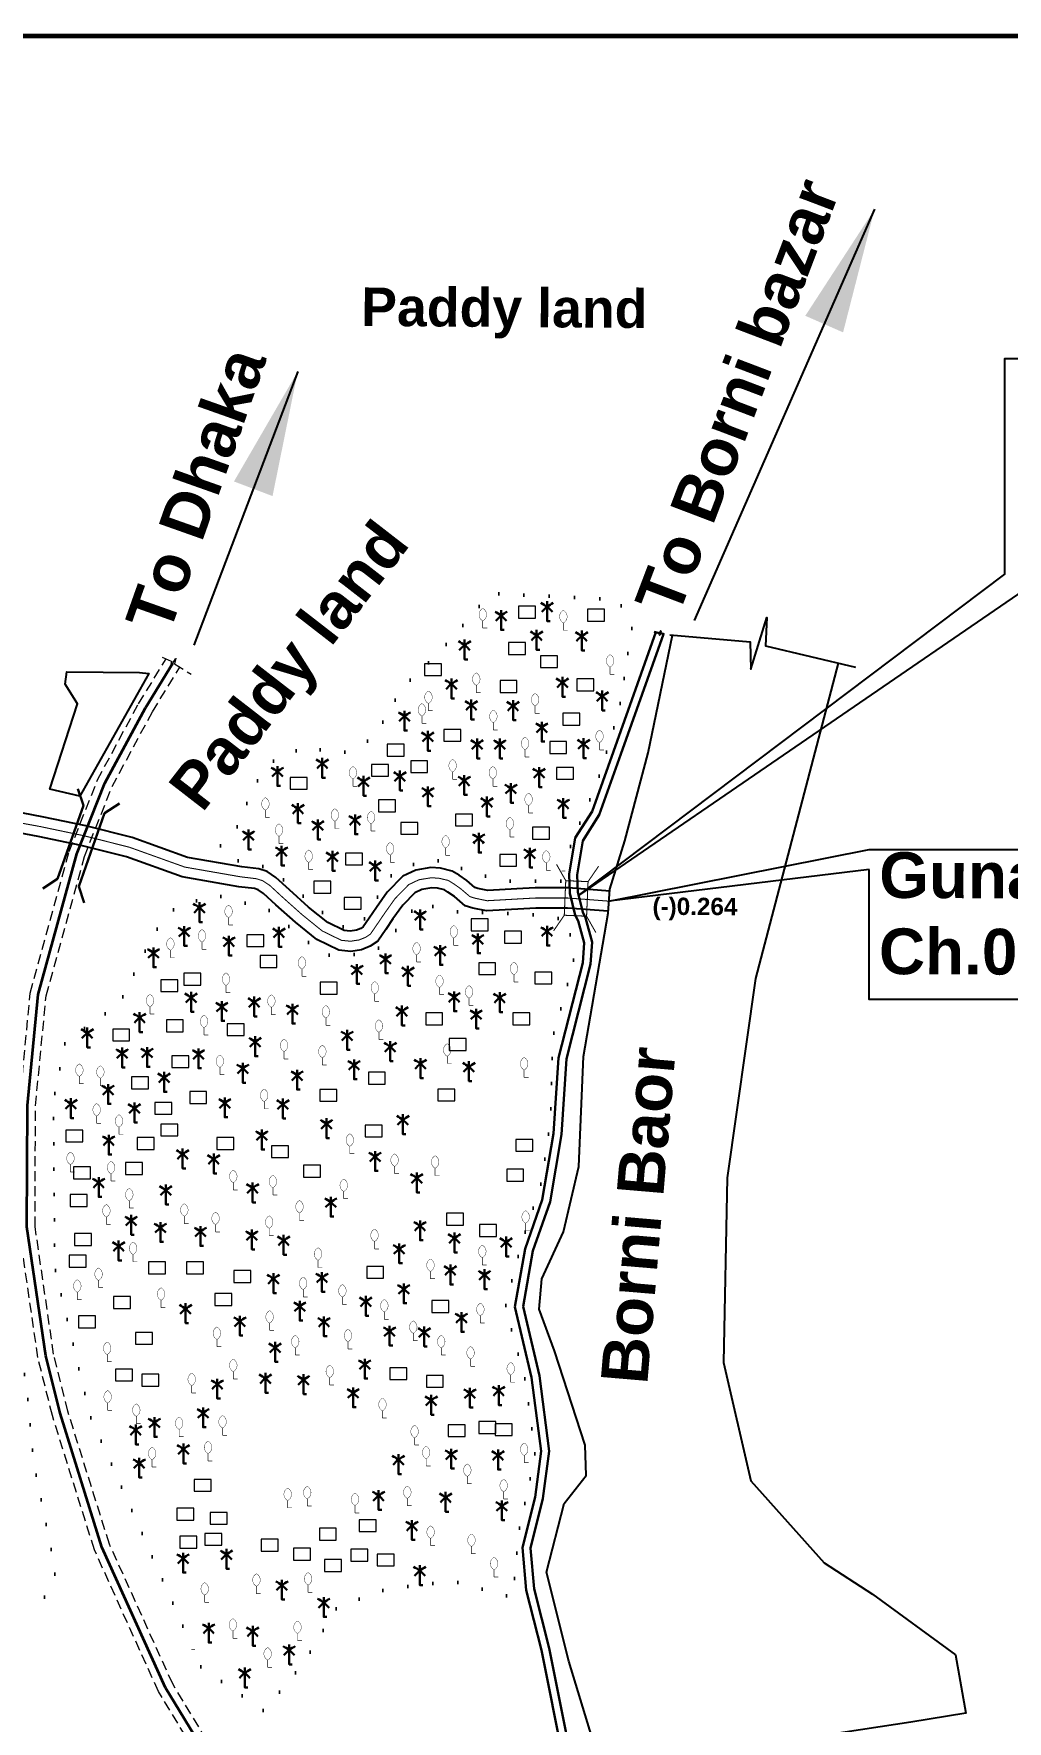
# Model space of a CAD drawing. Header units: millimetres. Extents: x 103 to 25465, y -158280 to -48.
# Drawn here: x 23849 to 24334, y -157282 to -156442 of the extents above; entities that cross this region are included whole.
import ezdxf

# ---------------------------------------------------------------- set-up
doc = ezdxf.new("R2010")
doc.units = ezdxf.units.MM
doc.header["$MEASUREMENT"] = 0
for name, pattern in [('CENTERX2', [4, 2.5, -0.5, 0.5, -0.5]), ('DASHED2', [0.375, 0.25, -0.125]), ('DOT2', [0.125, 0, -0.125]), ('HIDDENX2', [0.75, 0.5, -0.25]), ('PHANTOM2', [1.25, 0.625, -0.125, 0.125, -0.125, 0.125, -0.125])]:
    doc.linetypes.add(name, pattern=pattern)
for name, color, linetype in [('boundary', 7, 'Continuous'), ('Earthen Emb', 42, 'Continuous'), ('Home Stead', 151, 'Continuous'), ('Khal', 4, 'Continuous'), ('TEXT', 5, 'Continuous'), ('Trees', 77, 'Continuous')]:
    doc.layers.add(name, color=color, linetype=linetype)
for name, color, linetype, lineweight in [('Bridge or Culvert', 7, 'Continuous', 25), ('Earthan Road', 7, 'DASHED2', 9), ('Existing Str', 7, 'PHANTOM2', 35), ('HOUSE', 144, 'Continuous', 18), ('Rail Line', 14, 'TRACKS', 35)]:
    doc.layers.add(name, color=color, linetype=linetype, lineweight=lineweight)
doc.styles.get("Standard").update_dxf_attribs({"font": 'arial.ttf'})
doc.styles.add('sum', font='arialbd.ttf')
doc.linetypes.add('TRACKS', pattern='A,0.15,[130,ltypeshp.shx,S=0.25,R=0,X=0,Y=0],0.15', length=0.3)
doc.dimstyles.get("Standard").update_dxf_attribs({"dimtxt": 0.18, "dimasz": 0.18, "dimexe": 0.18, "dimexo": 0.0625, "dimgap": 0.09, "dimtad": 0, "dimtih": 1, "dimtoh": 1, "dimdec": 4, "dimzin": 0, "dimdsep": 46, "dimtxsty": 'Standard', "dimblk": 'DATUMBLANK', "dimcen": 0.09, "dimadec": 0, "dimazin": 0, "dimtfac": 1, "dimtdec": 4, "dimtofl": 0, "dimtmove": 0, "dimatfit": 3, "dimfxl": 1, "dimtolj": 1, "dimtzin": 0, "dimarcsym": 0})

# ---------------------------------------------------------------- blocks, each defined once
blk = doc.blocks.new('A$C7FEE66E4')
at = {"layer": 'Trees', "linetype": 'Continuous', "const_width": 0.000142}
blk.add_lwpolyline([(0, 0.00001, 0.606435), (0, 0.00493, 0.606435)], format="xyb", close=True, dxfattribs=at)
at = {"layer": 'Trees', "linetype": 'Continuous', "const_width": 0.000252}
for points in [[(0, 0.00001), (0, -0.00287)], [(0, -0.00287), (0.00172, -0.00287)]]:
    blk.add_lwpolyline(points, dxfattribs=at)
blk = doc.blocks.new('A$C01DB3217')
at = {"layer": 'Trees', "color": 1, "lineweight": 30}
blk.add_lwpolyline([(0, 0.0028), (0, -0.00714), (0.00154, -0.00714)], dxfattribs=at)
for centre, start, end in [((-0.01201, -0.01535), 41.24911, 62.67823), ((0.01201, -0.01535), 117.32177, 138.75089)]:
    blk.add_arc(centre, 0.01949, start, end, dxfattribs=at)
blk = doc.blocks.new('A$C3B865840')
at = {"layer": 'Bridge or Culvert', "color": 7, "linetype": 'Continuous', "lineweight": 30}
for points in [[(0, 43.6), (13.8, 33.1), (91.3, 33.3), (105, 44.2)], [(0.2, 0), (13.9, 10.6), (91.4, 10.9), (105.2, 0.2)]]:
    blk.add_lwpolyline(points, dxfattribs=at)
blk = doc.blocks.new('_DatumBlank')
at = {"color": 0, "linetype": 'ByBlock', "lineweight": -2}
for p, q in [((0, 0.577), (-1, 0)), ((0, -0.577), (0, 0.577)), ((-1, 0), (0, -0.577))]:
    blk.add_line(p, q, dxfattribs=at)
blk = doc.blocks.new('A$C40AA65B9')
at = {"layer": 'Existing Str', "linetype": 'Continuous', "const_width": 0.515}
for points in [[(-18.79, 16.64), (-10.85, 11.68), (6.39, 11.68), (14.33, 16.64)], [(-10.85, 0.56), (-10.85, 11.68)], [(6.39, 0.56), (6.39, 11.68)], [(-18.79, -4.39), (-10.85, 0.56), (6.39, 0.56), (14.33, -4.39)]]:
    blk.add_lwpolyline(points, dxfattribs=at)

msp = doc.modelspace()

# ---------------------------------------------------------------- linework, layer by layer
at = {"layer": 'boundary', "color": 0, "const_width": 2.35}
msp.add_lwpolyline([(22888.4, -156443.08), (25463.94, -156443.08), (25463.94, -158278.97), (22888.4, -158278.97), (22888.4, -156443.08)], dxfattribs=at)
at = {"layer": 'Earthan Road', "color": 7, "linetype": 'HIDDENX2', "ltscale": 10}
for points in [[(24292.79, -157624.18), (24113.39, -157494.34), (24041.51, -157436.59), (23994.93, -157388.5), (23951.74, -157334.6), (23911.03, -157267.57), (23879.13, -157197.05), (23858.17, -157130.1), (23850.93, -157101.14), (23841.52, -157036.48), (23841.76, -156975.49), (23847.16, -156919.68), (23866.54, -156849.14), (23880.64, -156813.52), (23901.08, -156775.59), (23914.83, -156753.28)], [(24297.47, -157617.69), (24118.24, -157487.98), (24046.91, -157430.67), (24000.94, -157383.2), (23958.31, -157330.01), (23918.12, -157263.83), (23886.62, -157194.2), (23865.87, -157127.94), (23858.79, -157099.59), (23849.53, -157035.92), (23849.76, -156975.89), (23855.06, -156921.14), (23874.13, -156851.68), (23887.91, -156816.9), (23908.02, -156779.59), (23921.71, -156757.35)], [(23912.85, -156752.41), (23917.48, -156754.43), (23916.79, -156757.48), (23919.71, -156752.94), (23919.04, -156755.69), (23927.3, -156760.84)]]:
    msp.add_lwpolyline(points, dxfattribs=at)
at = {"layer": 'Earthen Emb', "lineweight": 30}
for points in [[(24112.76, -157301.98), (24101.77, -157246.93), (24094.21, -157217.11), (24092.36, -157195.83), (24098.61, -157170.77), (24101.63, -157147.83), (24096.91, -157111.12), (24088.56, -157075.99), (24093.63, -157047.09), (24102.25, -157022.7), (24107.76, -156989.68), (24110.25, -156951.89), (24122.36, -156904.6), (24123.1, -156894.74), (24120.04, -156883.68), (24118.6, -156880.88), (24115.9, -156869.91), (24115.65, -156860.56), (24118.65, -156842.4), (24127.03, -156829.21), (24137.69, -156799.31), (24158.74, -156739.93)], [(24116.76, -157301.54), (24105.67, -157246.04), (24098.16, -157216.44), (24096.4, -157196.15), (24102.55, -157171.52), (24105.67, -157147.83), (24100.85, -157110.4), (24092.64, -157075.87), (24097.51, -157048.11), (24106.14, -157023.7), (24111.74, -156990.14), (24114.22, -156952.52), (24126.32, -156905.25), (24127.14, -156894.35), (24123.79, -156882.21), (24122.37, -156879.46), (24119.89, -156869.37), (24119.66, -156860.84), (24122.46, -156843.86), (24130.64, -156830.98), (24141.45, -156800.65), (24162.63, -156740.93)], [(24162.93, -156741.03), (24161.32, -156740.48), (24160.69, -156741.34), (24161.23, -156739.44), (24160.65, -156740.41), (24157.93, -156739.72)]]:
    msp.add_lwpolyline(points, dxfattribs=at)
at = {"layer": 'Home Stead', "color": 7, "linetype": 'DOT2', "lineweight": 50, "ltscale": 100, "flags": 128}
for points in [[(24111.42, -156863.96), (24082.55, -156863.96), (24064.39, -156858.84), (24053.82, -156853.56), (24040.77, -156854.39), (24027.07, -156860.99), (24016.47, -156877.97), (24011.9, -156885.74), (24009.14, -156886.88), (24003.15, -156886.88), (23989.92, -156877.5), (23975.81, -156865.19), (23964.87, -156857.05), (23947.05, -156853.01), (23941.49, -156846.94), (23950.73, -156836.34), (23958.57, -156816.19), (23969.27, -156803.07), (23984.5, -156797.05), (24001.95, -156800.67), (24018.48, -156792.52), (24032.29, -156767.85), (24050.72, -156750.22), (24076.52, -156720.63), (24140.01, -156723.81), (24147.03, -156737.14), (24140.46, -156778.81), (24129.41, -156815.48), (24117.21, -156843.66), (24111.42, -156863.96)], [(23932.16, -157255.28), (23963.54, -157277.27), (23983.62, -157253.02), (24000.11, -157225.54), (24024.69, -157216.49), (24057.71, -157212.59), (24087.46, -157220.69), (24090.53, -157188.18), (24098.71, -157150.18), (24093.8, -157112.55), (24083.81, -157076.41), (24091.31, -157046.46), (24101.54, -157015), (24106.24, -156984.56), (24107.53, -156941.53), (24117.9, -156904.63), (24115.24, -156883.38), (24094, -156880.28), (24056.04, -156879.13), (24041.28, -156874.62), (24032.42, -156884.3), (24023.42, -156896.44), (24010.3, -156900.53), (23993.54, -156900.94), (23965.96, -156878.3), (23939.62, -156870.85), (23919.79, -156876.73), (23908.78, -156889.93), (23891.57, -156924.94), (23864.51, -156944.3), (23858.68, -156973.49), (23859.39, -157056.73), (23877.18, -157130.86), (23932.16, -157255.28)], [(24126.14, -157737.85), (24121.17, -157733.9), (24118.78, -157718.53), (24116.03, -157700.79), (24110.77, -157693.18), (24103.96, -157691.74), (24101.64, -157679.68), (24094.04, -157666.15), (24083.95, -157664.34), (24081.12, -157652.84), (24083.71, -157645.44), (24098.54, -157639.53), (24112.24, -157636.37), (24124.44, -157633.6), (24132.58, -157628.43), (24132.24, -157595.23), (24127.57, -157561.62), (24122.22, -157558.2), (24111.69, -157557.4), (24103.14, -157558.55), (24099.01, -157562.08), (24090.9, -157572.59), (24084.84, -157571.56), (24074.65, -157575.11), (24067.12, -157579.23), (24060.61, -157587.57), (24052.39, -157600.67), (24039.27, -157604.37), (24025.13, -157598.43), (24009.35, -157591.46), (23999.53, -157583.67), (23994.39, -157574.46), (24000.97, -157561.56), (24011.19, -157551.73), (24018.18, -157537.6), (24015.24, -157507.93), (24006.79, -157479.29), (23994.66, -157467.18), (23956.8, -157442.58), (23931.82, -157444.63), (23922.51, -157454.37), (23919.48, -157460.48), (23917.4, -157460.81), (23915.05, -157460.37), (23909.8, -157448.1), (23907.01, -157438.02), (23903.67, -157433.41), (23898.31, -157429.91), (23893.13, -157429.91), (23886.01, -157433.41), (23872.11, -157432.14), (23865.43, -157427.21), (23862.63, -157420), (23866.86, -157411.04), (23876.16, -157401.35), (23890.48, -157378.14), (23885.13, -157355.14), (23880.61, -157335.73), (23860.83, -157331.81), (23821.09, -157329.92), (23773.44, -157322.35), (23743.59, -157317.03), (23747.95, -157293.94), (23762.44, -157272.44), (23777.77, -157257.54), (23795.77, -157240.44), (23824.29, -157229.47), (23854.15, -157220.71), (23859.84, -157207.99), (23849.14, -157155.34), (23845.32, -157116.41), (23838.2, -157067.36), (23836.15, -157038.75), (23833.12, -157004.17), (23836.77, -156961.66), (23838.26, -156931.62), (23824.6, -156924.33), (23803.37, -156922.52), (23789.39, -156921.3), (23782.1, -156932.22), (23784.83, -156947.71), (23787.52, -156958.15), (23773.34, -156982.16), (23758.04, -156996.75), (23734.35, -157015.67), (23693.08, -157044.3), (23675.22, -157063.79), (23666.98, -157079.97), (23666.98, -157097.63), (23668.95, -157118.98), (23666.74, -157145.48), (23665.14, -157188.61), (23662.24, -157224.37), (23654.67, -157252.02), (23632.28, -157297.66), (23606.24, -157341.02), (23600.28, -157358.64), (23607.23, -157371.76), (23625.74, -157396.18), (23686.98, -157473.89), (23757.15, -157547.45), (23789.36, -157569.95), (23807.18, -157582.33), (23817.71, -157591.79), (23824.43, -157603.58), (23827.7, -157618.58), (23828.45, -157642.33), (23829.88, -157646.96), (23837.55, -157652.86), (23862.84, -157661.28), (23918.46, -157678.35), (23957.31, -157687.08), (23981.16, -157692.57), (24009.42, -157703.99), (24031.23, -157720.1), (24049.56, -157739.45), (24075.94, -157748.74), (24114.83, -157754.16), (24122.39, -157753.13), (24128.12, -157749.43), (24129.79, -157743.64), (24128.12, -157739), (24126.14, -157737.85)]]:
    msp.add_lwpolyline(points, dxfattribs=at)
at = {"layer": 'HOUSE'}
for points in [[(24090.44, -156732.92), (24098.88, -156732.92), (24098.88, -156727.02), (24090.44, -156727.02), (24090.44, -156732.92)], [(24124.72, -156734.4), (24133.16, -156734.4), (24133.16, -156728.49), (24124.72, -156728.49), (24124.72, -156734.4)], [(24085.46, -156751.04), (24093.9, -156751.04), (24093.9, -156745.13), (24085.46, -156745.13), (24085.46, -156751.04)], [(24043.61, -156761.58), (24052.05, -156761.58), (24052.05, -156755.67), (24043.61, -156755.67), (24043.61, -156761.58)], [(24101.31, -156757.63), (24109.75, -156757.63), (24109.75, -156751.72), (24101.31, -156751.72), (24101.31, -156757.63)], [(24081.2, -156769.98), (24089.64, -156769.98), (24089.64, -156764.07), (24081.2, -156764.07), (24081.2, -156769.98)], [(24119.44, -156769.17), (24127.88, -156769.17), (24127.88, -156763.26), (24119.44, -156763.26), (24119.44, -156769.17)], [(24112.52, -156786.29), (24120.96, -156786.29), (24120.96, -156780.38), (24112.52, -156780.38), (24112.52, -156786.29)], [(24053.19, -156794.28), (24061.63, -156794.28), (24061.63, -156788.37), (24053.19, -156788.37), (24053.19, -156794.28)], [(24025.01, -156801.7), (24033.44, -156801.7), (24033.44, -156795.79), (24025.01, -156795.79), (24025.01, -156801.7)], [(24105.95, -156800.39), (24114.38, -156800.39), (24114.38, -156794.48), (24105.95, -156794.48), (24105.95, -156800.39)], [(24017.23, -156811.74), (24025.67, -156811.74), (24025.67, -156805.84), (24017.23, -156805.84), (24017.23, -156811.74)], [(24036.69, -156809.93), (24045.13, -156809.93), (24045.13, -156804.03), (24036.69, -156804.03), (24036.69, -156809.93)], [(24109.39, -156813.22), (24117.83, -156813.22), (24117.83, -156807.32), (24109.39, -156807.32), (24109.39, -156813.22)], [(23976.68, -156818.17), (23985.12, -156818.17), (23985.12, -156812.26), (23976.68, -156812.26), (23976.68, -156818.17)], [(24020.71, -156829.38), (24029.15, -156829.38), (24029.15, -156823.47), (24020.71, -156823.47), (24020.71, -156829.38)], [(24058.95, -156836.47), (24067.39, -156836.47), (24067.39, -156830.56), (24058.95, -156830.56), (24058.95, -156836.47)], [(24031.75, -156840.58), (24040.19, -156840.58), (24040.19, -156834.68), (24031.75, -156834.68), (24031.75, -156840.58)], [(24097.36, -156843.04), (24105.8, -156843.04), (24105.8, -156837.14), (24097.36, -156837.14), (24097.36, -156843.04)], [(24004.18, -156855.86), (24012.62, -156855.86), (24012.62, -156849.96), (24004.18, -156849.96), (24004.18, -156855.86)], [(24081.03, -156856.56), (24089.47, -156856.56), (24089.47, -156850.65), (24081.03, -156850.65), (24081.03, -156856.56)], [(23988.47, -156869.87), (23996.91, -156869.87), (23996.91, -156863.97), (23988.47, -156863.97), (23988.47, -156869.87)], [(24003.57, -156877.97), (24012.01, -156877.97), (24012.01, -156872.07), (24003.57, -156872.07), (24003.57, -156877.97)], [(24066.79, -156888.7), (24075.23, -156888.7), (24075.23, -156882.79), (24066.79, -156882.79), (24066.79, -156888.7)], [(23955.07, -156896.57), (23963.51, -156896.57), (23963.51, -156890.66), (23955.07, -156890.66), (23955.07, -156896.57)], [(24083.38, -156894.78), (24091.82, -156894.78), (24091.82, -156888.87), (24083.38, -156888.87), (24083.38, -156894.78)], [(23961.62, -156906.92), (23970.05, -156906.92), (23970.05, -156901.01), (23961.62, -156901.01), (23961.62, -156906.92)], [(23923.62, -156915.74), (23932.05, -156915.74), (23932.05, -156909.83), (23923.62, -156909.83), (23923.62, -156915.74)], [(24070.57, -156910.51), (24079.01, -156910.51), (24079.01, -156904.6), (24070.57, -156904.6), (24070.57, -156910.51)], [(24098.48, -156915.12), (24106.92, -156915.12), (24106.92, -156909.22), (24098.48, -156909.22), (24098.48, -156915.12)], [(23912.27, -156918.98), (23920.7, -156918.98), (23920.7, -156913.08), (23912.27, -156913.08), (23912.27, -156918.98)], [(23991.64, -156920.27), (24000.08, -156920.27), (24000.08, -156914.36), (23991.64, -156914.36), (23991.64, -156920.27)], [(23914.96, -156938.98), (23923.4, -156938.98), (23923.4, -156933.08), (23914.96, -156933.08), (23914.96, -156938.98)], [(23945.26, -156940.87), (23953.69, -156940.87), (23953.69, -156934.96), (23945.26, -156934.96), (23945.26, -156940.87)], [(24044.16, -156935.45), (24052.6, -156935.45), (24052.6, -156929.55), (24044.16, -156929.55), (24044.16, -156935.45)], [(24087.58, -156935.45), (24096.01, -156935.45), (24096.01, -156929.55), (24087.58, -156929.55), (24087.58, -156935.45)], [(23888.21, -156943.57), (23896.64, -156943.57), (23896.64, -156937.66), (23888.21, -156937.66), (23888.21, -156943.57)], [(24055.88, -156948.24), (24064.32, -156948.24), (24064.32, -156942.34), (24055.88, -156942.34), (24055.88, -156948.24)], [(23917.65, -156956.81), (23926.09, -156956.81), (23926.09, -156950.9), (23917.65, -156950.9), (23917.65, -156956.81)], [(24015.6, -156965), (24024.04, -156965), (24024.04, -156959.09), (24015.6, -156959.09), (24015.6, -156965)], [(23897.65, -156967.35), (23906.08, -156967.35), (23906.08, -156961.45), (23897.65, -156961.45), (23897.65, -156967.35)], [(23926.58, -156974.64), (23935.02, -156974.64), (23935.02, -156968.73), (23926.58, -156968.73), (23926.58, -156974.64)], [(23991.47, -156973.57), (23999.91, -156973.57), (23999.91, -156967.66), (23991.47, -156967.66), (23991.47, -156973.57)], [(24050.16, -156973.46), (24058.59, -156973.46), (24058.59, -156967.56), (24050.16, -156967.56), (24050.16, -156973.46)], [(23909.27, -156980.05), (23917.71, -156980.05), (23917.71, -156974.15), (23909.27, -156974.15), (23909.27, -156980.05)], [(23912.27, -156990.85), (23920.7, -156990.85), (23920.7, -156984.95), (23912.27, -156984.95), (23912.27, -156990.85)], [(24013.96, -156991.33), (24022.4, -156991.33), (24022.4, -156985.43), (24013.96, -156985.43), (24013.96, -156991.33)], [(23864.93, -156993.82), (23873.37, -156993.82), (23873.37, -156987.92), (23864.93, -156987.92), (23864.93, -156993.82)], [(23900.37, -156997.61), (23908.81, -156997.61), (23908.81, -156991.7), (23900.37, -156991.7), (23900.37, -156997.61)], [(23940.11, -156997.61), (23948.55, -156997.61), (23948.55, -156991.7), (23940.11, -156991.7), (23940.11, -156997.61)], [(24089.11, -156998.51), (24097.55, -156998.51), (24097.55, -156992.61), (24089.11, -156992.61), (24089.11, -156998.51)], [(23967.41, -157001.67), (23975.85, -157001.67), (23975.85, -156995.76), (23967.41, -156995.76), (23967.41, -157001.67)], [(23868.71, -157012.21), (23877.15, -157012.21), (23877.15, -157006.3), (23868.71, -157006.3), (23868.71, -157012.21)], [(23894.68, -157010.04), (23903.12, -157010.04), (23903.12, -157004.13), (23894.68, -157004.13), (23894.68, -157010.04)], [(23983.36, -157011.39), (23991.8, -157011.39), (23991.8, -157005.49), (23983.36, -157005.49), (23983.36, -157011.39)], [(24084.51, -157013.37), (24092.95, -157013.37), (24092.95, -157007.46), (24084.51, -157007.46), (24084.51, -157013.37)], [(23867.11, -157025.98), (23875.55, -157025.98), (23875.55, -157020.07), (23867.11, -157020.07), (23867.11, -157025.98)], [(24054.48, -157035.26), (24062.92, -157035.26), (24062.92, -157029.35), (24054.48, -157029.35), (24054.48, -157035.26)], [(24070.98, -157040.93), (24079.42, -157040.93), (24079.42, -157035.02), (24070.98, -157035.02), (24070.98, -157040.93)], [(23869.26, -157045.44), (23877.69, -157045.44), (23877.69, -157039.53), (23869.26, -157039.53), (23869.26, -157045.44)], [(23866.56, -157056.24), (23875, -157056.24), (23875, -157050.33), (23866.56, -157050.33), (23866.56, -157056.24)], [(23906.03, -157059.55), (23914.47, -157059.55), (23914.47, -157053.65), (23906.03, -157053.65), (23906.03, -157059.55)], [(23924.94, -157059.55), (23933.38, -157059.55), (23933.38, -157053.65), (23924.94, -157053.65), (23924.94, -157059.55)], [(23948.63, -157063.85), (23957.07, -157063.85), (23957.07, -157057.95), (23948.63, -157057.95), (23948.63, -157063.85)], [(24014.75, -157061.73), (24023.18, -157061.73), (24023.18, -157055.82), (24014.75, -157055.82), (24014.75, -157061.73)], [(23939.16, -157075.26), (23947.59, -157075.26), (23947.59, -157069.35), (23939.16, -157069.35), (23939.16, -157075.26)], [(23888.58, -157076.75), (23897.02, -157076.75), (23897.02, -157070.84), (23888.58, -157070.84), (23888.58, -157076.75)], [(24047.19, -157078.75), (24055.63, -157078.75), (24055.63, -157072.85), (24047.19, -157072.85), (24047.19, -157078.75)], [(23871.17, -157086.43), (23879.6, -157086.43), (23879.6, -157080.53), (23871.17, -157080.53), (23871.17, -157086.43)], [(23899.55, -157094.61), (23907.99, -157094.61), (23907.99, -157088.7), (23899.55, -157088.7), (23899.55, -157094.61)], [(23889.67, -157112.89), (23898.11, -157112.89), (23898.11, -157106.98), (23889.67, -157106.98), (23889.67, -157112.89)], [(23902.79, -157115.47), (23911.23, -157115.47), (23911.23, -157109.56), (23902.79, -157109.56), (23902.79, -157115.47)], [(24026.37, -157112.25), (24034.81, -157112.25), (24034.81, -157106.35), (24026.37, -157106.35), (24026.37, -157112.25)], [(24044.5, -157116.04), (24052.94, -157116.04), (24052.94, -157110.13), (24044.5, -157110.13), (24044.5, -157116.04)], [(24055.3, -157140.62), (24063.74, -157140.62), (24063.74, -157134.72), (24055.3, -157134.72), (24055.3, -157140.62)], [(24070.71, -157139.01), (24079.14, -157139.01), (24079.14, -157133.1), (24070.71, -157133.1), (24070.71, -157139.01)], [(24078.82, -157140.1), (24087.26, -157140.1), (24087.26, -157134.19), (24078.82, -157134.19), (24078.82, -157140.1)], [(23928.86, -157167.86), (23937.3, -157167.86), (23937.3, -157161.96), (23928.86, -157161.96), (23928.86, -157167.86)], [(23920.14, -157182.24), (23928.58, -157182.24), (23928.58, -157176.33), (23920.14, -157176.33), (23920.14, -157182.24)], [(23936.74, -157184.3), (23945.17, -157184.3), (23945.17, -157178.4), (23936.74, -157178.4), (23936.74, -157184.3)], [(23991.2, -157192.18), (23999.63, -157192.18), (23999.63, -157186.27), (23991.2, -157186.27), (23991.2, -157192.18)], [(24011.07, -157187.89), (24019.5, -157187.89), (24019.5, -157181.99), (24011.07, -157181.99), (24011.07, -157187.89)], [(23921.67, -157196.11), (23930.11, -157196.11), (23930.11, -157190.21), (23921.67, -157190.21), (23921.67, -157196.11)], [(23934.18, -157194.74), (23942.62, -157194.74), (23942.62, -157188.83), (23934.18, -157188.83), (23934.18, -157194.74)], [(23962.26, -157197.65), (23970.7, -157197.65), (23970.7, -157191.75), (23962.26, -157191.75), (23962.26, -157197.65)], [(23978.35, -157202.1), (23986.79, -157202.1), (23986.79, -157196.19), (23978.35, -157196.19), (23978.35, -157202.1)], [(23993.75, -157207.74), (24002.19, -157207.74), (24002.19, -157201.84), (23993.75, -157201.84), (23993.75, -157207.74)], [(24006.94, -157202.61), (24015.38, -157202.61), (24015.38, -157196.71), (24006.94, -157196.71), (24006.94, -157202.61)], [(24019.96, -157205.01), (24028.4, -157205.01), (24028.4, -157199.11), (24019.96, -157199.11), (24019.96, -157205.01)]]:
    msp.add_lwpolyline(points, dxfattribs=at)
at = {"layer": 'Khal', "lineweight": 25, "ltscale": 0.2}
for points in [[(24165.86, -156741.35), (24205.76, -156744.73), (24206.12, -156758.34), (24214.09, -156732.61), (24213.43, -156746.69), (24258.3, -156757.42)], [(24170.47, -157421.88), (24159.1, -157379.67), (24127.06, -157290.65), (24115.44, -157252.43), (24104.3, -157208.07), (24113.12, -157173.94), (24124.06, -157160), (24123.59, -157144.9), (24108.35, -157097.98), (24100.68, -157077.18), (24101.98, -157062.02), (24112.75, -157038.68), (24120.49, -157006.07), (24122.73, -156951.24), (24134.99, -156879.92), (24135.91, -156867.95), (24143.42, -156843.96), (24155.01, -156799.99), (24167.03, -156741.45)], [(24249.7, -156755.37), (24208.41, -156912.4), (24194.3, -157011.77), (24192.5, -157103.68), (24206.16, -157162.59), (24242.6, -157203.54), (24266.72, -157219.02), (24308.1, -157249.34), (24313.31, -157278.32), (24285.78, -157282.91), (24245.49, -157288.91), (24228.18, -157293.86), (24209.44, -157304.45), (24202.38, -157321.4), (24197.44, -157355.64), (24209.67, -157427.03), (24253.19, -157476.71), (24294.94, -157535.46)]]:
    msp.add_lwpolyline(points, dxfattribs=at)
at = {"layer": 'Khal', "lineweight": 25, "ltscale": 0.1}
msp.add_lwpolyline([(23871.9, -156821.65), (23856.84, -156818.09), (23870.71, -156775.66), (23864.61, -156765.86), (23865.39, -156759.77), (23901.59, -156760.11), (23906.15, -156760.52), (23871.9, -156821.65)], dxfattribs=at)
at = {"layer": 'Khal', "color": 7, "linetype": 'CENTERX2', "lineweight": 30, "ltscale": 5, "const_width": 0.515}
msp.add_lwpolyline([(24135.45, -156873.93), (24115.04, -156872.36), (24098.81, -156872.36), (24089.76, -156872.86), (24074.74, -156873.72), (24068.92, -156872.51), (24066.24, -156871.7), (24061.52, -156867.68), (24058, -156865.21), (24055.4, -156863.61), (24050.86, -156862.54), (24046.97, -156862.26), (24040.78, -156863.28), (24035.73, -156865.67), (24028.84, -156872.7), (24023.71, -156879.95), (24020.12, -156885.22), (24016.66, -156890.29), (24014.22, -156891.93), (24010.92, -156893.26), (24006.71, -156893.89), (24002.2, -156893.44), (23992.64, -156888.79), (23982.57, -156880.65), (23972.89, -156872.01), (23966.48, -156866.09), (23962.97, -156863.78), (23959.92, -156862.78), (23951.75, -156861.77), (23924.17, -156856.97), (23896.54, -156847.07), (23873.68, -156841.3), (23852.1, -156836.77), (23838.25, -156834.23)], dxfattribs=at)
at = {"layer": 'Khal', "color": 3, "lineweight": 25, "ltscale": 0.1}
for points in [[(24135.83, -156868.95), (24115.24, -156867.36), (24098.68, -156867.36), (24089.48, -156867.87), (24075.12, -156868.69), (24070.16, -156867.66), (24068.69, -156867.21), (24064.58, -156863.72), (24060.75, -156861.03), (24057.34, -156858.93), (24051.61, -156857.58), (24046.74, -156857.23), (24039.28, -156858.46), (24032.78, -156861.53), (24024.99, -156869.49), (24019.6, -156877.1), (24015.99, -156882.4), (24013.07, -156886.68), (24011.87, -156887.49), (24009.6, -156888.4), (24006.59, -156888.86), (24003.59, -156888.55), (23995.34, -156884.54), (23985.8, -156876.84), (23976.26, -156868.3), (23969.57, -156862.13), (23965.16, -156859.24), (23961.03, -156857.88), (23952.49, -156856.83), (23925.45, -156852.12), (23898, -156842.28), (23874.81, -156836.42), (23853.07, -156831.87), (23838.54, -156829.19)], [(24135.07, -156878.92), (24114.85, -156877.36), (24098.95, -156877.36), (24090.05, -156877.86), (24074.37, -156878.75), (24067.68, -156877.36), (24063.8, -156876.18), (24058.46, -156871.64), (24055.25, -156869.39), (24053.46, -156868.29), (24050.1, -156867.5), (24047.21, -156867.29), (24042.28, -156868.1), (24038.67, -156869.8), (24032.69, -156875.92), (24027.82, -156882.8), (24024.25, -156888.03), (24020.25, -156893.91), (24016.57, -156896.37), (24012.25, -156898.12), (24006.83, -156898.93), (24000.82, -156898.33), (23989.94, -156893.03), (23979.33, -156884.46), (23969.53, -156875.71), (23963.4, -156870.04), (23960.77, -156868.33), (23958.82, -156867.68), (23951.02, -156866.72), (23922.89, -156861.83), (23895.08, -156851.86), (23872.56, -156846.17), (23851.14, -156841.68), (23837.97, -156839.26)]]:
    msp.add_lwpolyline(points, dxfattribs=at)
at = {"layer": 'Rail Line', "color": 212, "ltscale": 10, "true_color": 0xc529d6}
msp.add_lwpolyline([(24295.14, -157620.94), (24115.82, -157491.16), (24044.21, -157433.63), (23997.93, -157385.85), (23955.02, -157332.31), (23914.57, -157265.7), (23882.88, -157195.63), (23862.02, -157129.02), (23854.86, -157100.36), (23845.52, -157036.2), (23845.76, -156975.69), (23851.11, -156920.41), (23870.33, -156850.41), (23884.27, -156815.21), (23904.55, -156777.59), (23918.23, -156755.37)], dxfattribs=at)
at = {"layer": 'TEXT', "color": 7, "lineweight": 25}
msp.add_lwpolyline([(24353.83, -156711.01), (24120.31, -156871.1), (24332.62, -156711.01), (24332.62, -156603.6), (24674.67, -156603.6), (24674.67, -156711.01)], close=True, dxfattribs=at)
at = {"layer": 'TEXT', "color": 7}
msp.add_lwpolyline([(24265.06, -156858.24), (24135.45, -156873.93), (24265.06, -156848.21), (24597.16, -156848.21), (24597.16, -156922.89), (24265.06, -156922.89)], close=True, dxfattribs=at)

# ---------------------------------------------------------------- block references
at = {"layer": 'Khal', "lineweight": 25, "ltscale": 0.1, "xscale": 0.4999999999954104, "yscale": 0.5, "zscale": 0.5, "rotation": 70.3740138656344}
msp.add_blockref('A$C3B865840', (23873.99, -156874.91), dxfattribs=at)
at = {"layer": 'Khal', "lineweight": 25, "ltscale": 0.1, "rotation": 267.5534789183444}
msp.add_blockref('A$C40AA65B9', (24112.91, -156874.54), dxfattribs=at)
at = {"layer": 'Trees', "ltscale": 0.1, "xscale": 996.0728210867092, "yscale": 996.0728210867092, "zscale": 996.0728210867044}
for p in [(24104.64, -156727.31), (24081.74, -156731.75), (24099.42, -156741.66), (24121.88, -156741.97), (24063.54, -156746.44), (24056.96, -156765.82), (24112.27, -156765.02), (24066.88, -156776.35), (24087.67, -156776.65), (24132.11, -156771.81), (24033.58, -156781.85), (24045.2, -156791.93), (24102.01, -156787.37), (24069.77, -156795.73), (24081.09, -156795.73), (24122.8, -156795.62), (23970.29, -156809.41), (23992.65, -156805.41), (24031.3, -156811.67), (24100.65, -156809.97), (24013.2, -156814.34), (24045.27, -156819.56), (24063.37, -156813.93), (24086.61, -156817.9), (23980.52, -156827.95), (24074.68, -156824.61), (24112.72, -156825.38), (23990.4, -156836.09), (24008.94, -156833.53), (23955.88, -156841.11), (24070.56, -156842.64), (23972.37, -156849.09), (23997.69, -156851.69), (24096.05, -156850.12), (24019.03, -156856.54), (23931.41, -156877.21), (24041.42, -156880.95), (23923.88, -156889.11), (23946.13, -156893.95), (23971.04, -156889.57), (24070.11, -156892.8), (24104.6, -156888.94), (23908.54, -156899.74), (24024.14, -156902.73), (24051.34, -156898.59), (24009.89, -156908.05), (24035.28, -156908.99), (23927.28, -156921.94), (23942.59, -156926.48), (23958.74, -156924.22), (23977.76, -156927.81), (24032.32, -156928.71), (24058.32, -156921.67), (24081.02, -156922.05), (23901.65, -156931.99), (24069.3, -156930.28), (23875.55, -156939.69), (23959.18, -156944.04), (24005.02, -156940.81), (24026.49, -156946.45), (23892.93, -156949.65), (23905.34, -156949.39), (23930.96, -156950.07), (24041.52, -156954.9), (23913.82, -156961.79), (23953.05, -156957.23), (23980.11, -156960.69), (24008.46, -156955.53), (24065.68, -156956.42), (23885.94, -156967.84), (23867.4, -156974.91), (23899.06, -156977.01), (23944.08, -156974.47), (23973.02, -156975.06), (23994.73, -156984.84), (24032.8, -156982.88), (23886.22, -156993.07), (23962.52, -156990.52), (23923.06, -156999.93), (23938.53, -157002.42), (24018.93, -157001.19), (24039.71, -157011.85), (23881.24, -157014.16), (23914.67, -157017.9), (23957.92, -157016.83), (23996.88, -157023.93), (23897.43, -157033), (23912.01, -157036.55), (23931.95, -157038.52), (24041.32, -157035.7), (23891.19, -157045.8), (23957.55, -157040.3), (23973.39, -157042.95), (24030.99, -157047.16), (24058.46, -157041.77), (24084.22, -157043.76), (23968.28, -157062), (23992.48, -157061.44), (24056.45, -157057.76), (24073.45, -157060.02), (24033.24, -157067.1), (23924.52, -157076.95), (23981.44, -157075.72), (24014.29, -157073.33), (23951.58, -157083.22), (23993.47, -157083.51), (24026.18, -157088.17), (24043.43, -157088.61), (24061.97, -157081.38), (23969.13, -157096.25), (24013.81, -157104.59), (23940.34, -157114.56), (23964.29, -157111.67), (23983.28, -157112.32), (24008.02, -157118.89), (24046.91, -157122.59), (24066.2, -157119.06), (24080.51, -157117.78), (23933.28, -157128.86), (23899.68, -157137.37), (23909.02, -157133.67), (23923.47, -157146.84), (23901.45, -157153.91), (24030.55, -157152.15), (24056.89, -157149.46), (24080.2, -157149.9), (24020.7, -157170.05), (24054.1, -157170.94), (24082.11, -157175.17), (24037.33, -157185), (23923.3, -157201.26), (23944.9, -157199.33), (23972.51, -157214.67), (24041.2, -157207.43), (23993.37, -157223.34), (23936.04, -157236.13), (23957.96, -157237.65), (23976.15, -157246.94), (23953.97, -157258.44)]:
    msp.add_blockref('A$C01DB3217', p, dxfattribs=at)
at = {"layer": 'Trees', "linetype": 'DOT2', "ltscale": 0.2, "xscale": 1263.135784421829, "yscale": 1263.135784421829, "zscale": 1263.135784421829}
for p in [(24072.61, -156734.33), (24112.73, -156735.34), (24136.04, -156757.38), (24069.34, -156766.46), (24042.28, -156781.75), (24045.52, -156775.48), (24098.68, -156776.68), (24077.86, -156785.01), (24093.67, -156798.48), (24130.75, -156794.96), (24007.93, -156813.06), (24057.58, -156809.56), (24077.62, -156813.06), (23964.3, -156828.6), (24095.41, -156826.35), (23998.9, -156834.12), (24016.96, -156835.37), (24086.11, -156838.39), (23971.09, -156841.63), (24054.11, -156847.41), (23985.88, -156854.66), (24026.47, -156850.91), (24104.21, -156854.96), (23945.94, -156882.14), (23916.97, -156898.37), (23932.71, -156894.31), (24058.16, -156892.29), (23982.5, -156907.77), (24039.62, -156900.66), (23944.67, -156915.88), (24088.12, -156910.56), (24018.8, -156920.2), (24051.04, -156916.89), (24065.76, -156922.23), (23906.81, -156926.55), (23967.27, -156926.8), (23994.43, -156932.13), (23933.73, -156936.94), (24020.84, -156939.23), (23973.61, -156948.87), (23941.61, -156956.74), (23992.66, -156951.92), (24054.86, -156951.16), (24093.2, -156958.01), (23871.61, -156961.22), (23882.07, -156962.14), (23963.69, -156973.74), (23880.23, -156980.95), (23891.37, -156986.52), (24006.36, -156996.03), (23867.18, -157005.14), (24028.65, -157006.02), (24048.86, -157006.95), (23887.42, -157009.74), (23948.29, -157014.15), (23968.02, -157016.7), (23896.48, -157023.2), (24003.33, -157018.55), (23885.07, -157031.27), (23923.89, -157030.86), (23981.28, -157029.23), (23939.46, -157035.04), (23966.18, -157036.89), (24093.95, -157034.34), (23898.39, -157049.94), (24018.66, -157043.48), (23990.55, -157052.77), (24046.54, -157058.34), (24072.34, -157051.52), (23881.18, -157062.83), (23983.12, -157067.39), (23870.58, -157068.72), (23912.33, -157072.73), (24002.65, -157071.11), (23966.38, -157084.12), (24023.54, -157078.54), (24071.39, -157080.39), (23940.14, -157092.23), (24037.95, -157089.21), (23885.48, -157099.74), (23979.16, -157096.41), (24005.44, -157093.39), (24051.89, -157096.41), (23948.29, -157108.25), (24066.51, -157101.99), (24086.52, -157109.88), (23927.6, -157115.22), (23996.37, -157111.26), (23885.72, -157123.9), (23899.96, -157130.54), (24022.62, -157127.75), (23921.33, -157137.04), (23942.94, -157136.35), (24038.63, -157141.22), (23935.75, -157149.11), (24044.39, -157151.66), (24093.23, -157150.04), (23907.87, -157152.12), (24064.88, -157160.46), (24083.01, -157168.11), (23975.41, -157172.47), (23985.13, -157171.6), (24008.95, -157174.97), (24034.99, -157171.44), (24046.61, -157191.29), (24066.96, -157195.31), (24078.24, -157206.96), (23959.84, -157215.15), (23985.57, -157214.57), (23934.08, -157219.56), (23948.08, -157237.49), (23980.29, -157238.67), (23965.43, -157251.9)]:
    msp.add_blockref('A$C7FEE66E4', p, dxfattribs=at)

# ---------------------------------------------------------------- texts
at = {"layer": 'TEXT', "color": 7, "lineweight": 25, "style": 'sum'}
msp.add_text('(-)0.264', height=8.644, rotation=359.79331, dxfattribs=at).set_placement((24157.14, -156880.78))
at = {"layer": 'TEXT', "color": 7, "attachment_point": 1, "style": 'sum'}
for s, insert, char_height, width, rotation in [('To Borni bazar ', (24147.98, -156724.67), 23.2745, 450.5365, 69.17546), ('Paddy land ', (24012.1, -156568.26), 19.1365, 370.4364, 359.56602), ('To Dhaka ', (23894.27, -156733.96), 23.274, 450.5365, 70.50828), ('Paddy land ', (23914.81, -156816.37), 22.7816, 440.9957, 52.19598), ('Gunapara khal start\\PCh.0+000km', (24270.15, -156849.51), 22.7816, 440.9957, 359.79331), ('Borni Baor', (24131.31, -157113.08), 23.274, 450.5365, 85.13765)]:
    msp.add_mtext(s, dxfattribs=dict(at, insert=insert, char_height=char_height, width=width, rotation=rotation))

# ---------------------------------------------------------------- leaders
at = {"layer": 'TEXT', "color": 0, "lineweight": 25}
for points in [[(24267.8, -156529.28), (24177.87, -156734.17)], [(23980.42, -156610.1), (23928.69, -156746.44)]]:
    msp.add_leader(points, dimstyle='Standard', override={"dimscale": 0.5, "dimasz": 125, "dimgap": 0.09, "dimtad": 0}, dxfattribs=at)

doc.saveas('drawing.dxf')
